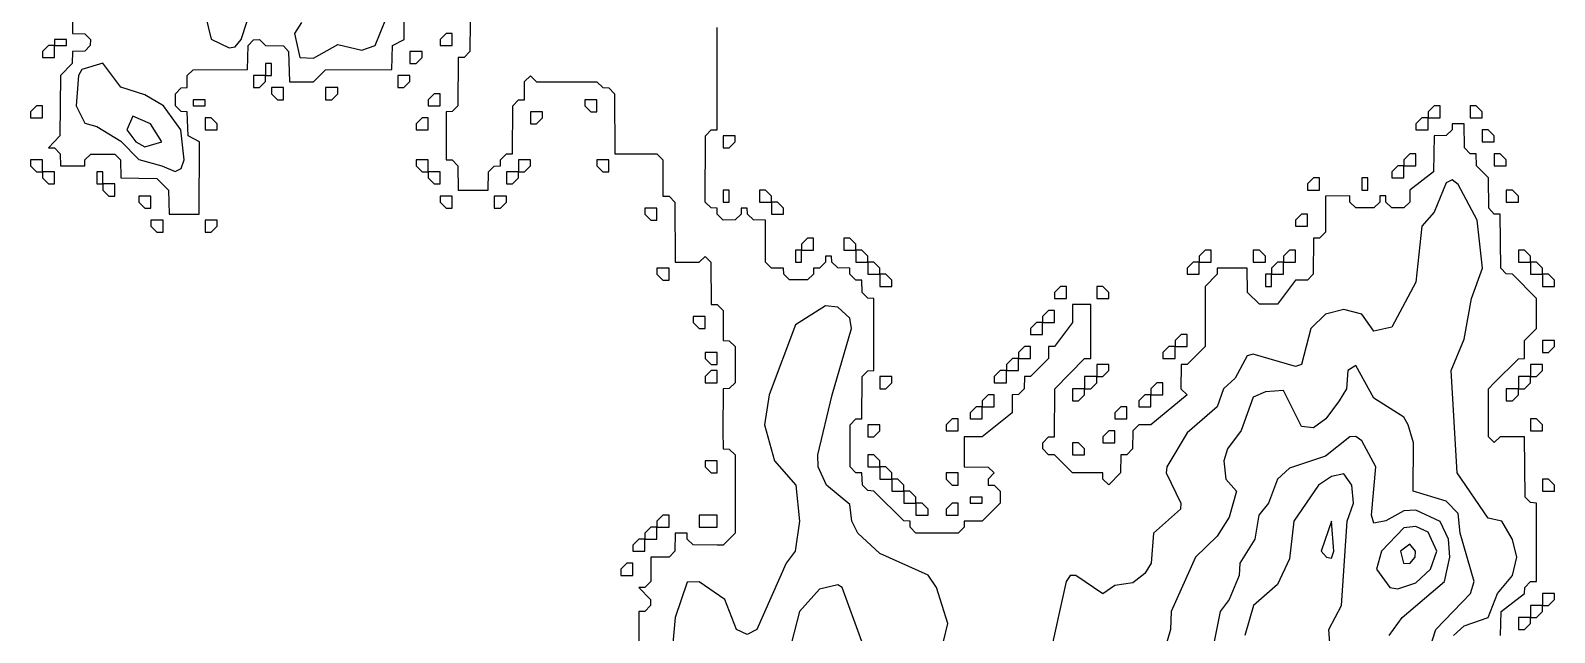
# Model space of a CAD drawing. Header units: metres. Extents: x 310028 to 360472, y 4137098 to 4159193.
# Drawn here: x 341948 to 345742, y 4139550 to 4141050 of the extents above; entities that cross this region are included whole.
import ezdxf

# ---------------------------------------------------------------- set-up
doc = ezdxf.new("R2010")
doc.units = ezdxf.units.M
for name, color, linetype in [('COAST', 5, 'Continuous'), ('CONTOUR', 254, 'Continuous'), ('CONTOUR_INDEX', 33, 'Continuous')]:
    doc.layers.add(name, color=color, linetype=linetype)

msp = doc.modelspace()

# ---------------------------------------------------------------- linework, layer by layer
at = {"layer": 'COAST'}
for points in [[(342052.2, 4141072.5), (342052.4, 4141042.5), (342082.5, 4141041.7), (342096.9, 4141027.5), (342096.5, 4141012.5), (342082.5, 4140998.7), (342052.4, 4140997.5), (342051.2, 4140967.5), (342022.4, 4140937.5), (342020.5, 4140787.5), (341992.5, 4140757.5), (342007.5, 4140757.3), (342021.4, 4140742.5), (342022.5, 4140712.4), (342082.5, 4140712.5), (342082.6, 4140727.5), (342097.5, 4140741.9), (342157.5, 4140742.1), (342172, 4140727.5), (342172.5, 4140682.5), (342262.5, 4140681.1), (342291, 4140652.5), (342292.5, 4140592.5), (342367.5, 4140592.5), (342368.1, 4140772.5), (342340.4, 4140787.5), (342337.6, 4140847.5), (342322.5, 4140848), (342308.6, 4140862.5), (342308.2, 4140892.5), (342322.5, 4140907.4), (342337.5, 4140907.5), (342337.5, 4140937.5), (342352.5, 4140952.3), (342487.5, 4140952.4), (342489.6, 4141012.5), (342502.5, 4141026.4), (342517.5, 4141027.1), (342532.5, 4141012.5), (342577.5, 4141012.1), (342589.9, 4140997.5), (342592.5, 4140922.3), (342652.5, 4140922.1), (342682.5, 4140951.8), (342847.5, 4140952.5), (342849.2, 4141012.5), (342877.8, 4141027.5), (342878.2, 4141087.5)], [(343042.5, 4141072.5), (343041.4, 4140997.5), (343027.5, 4140982.9), (343012.4, 4140982.5), (343011.6, 4140862.5), (342997.5, 4140848.1), (342982.4, 4140847.5), (342982.5, 4140727.5), (342997.5, 4140727.3), (343011.9, 4140712.5), (343012.5, 4140652.5), (343087.5, 4140652.5), (343087.8, 4140697.5), (343102.5, 4140712.3), (343117.5, 4140712.5), (343117.8, 4140727.5), (343132.5, 4140742.4), (343147.5, 4140742.5), (343148.7, 4140862.5), (343162.5, 4140876.8), (343177.7, 4140877.5), (343177.9, 4140922.5), (343192.5, 4140937.2), (343207.5, 4140922.4), (343357.5, 4140922.3), (343372.5, 4140907.5), (343387.5, 4140907.1), (343401.9, 4140892.5), (343402.5, 4140742.5), (343507.5, 4140742.4), (343522, 4140727.5), (343522.5, 4140637.5), (343537.5, 4140637.4), (343552.1, 4140622.5), (343552.5, 4140472.5), (343612.5, 4140472.5), (343627.5, 4140487.2), (343642, 4140472.5), (343642.4, 4140367.5), (343657.5, 4140367.1), (343672, 4140352.5), (343672.4, 4140277.5), (343687.5, 4140277.1), (343702, 4140262.5), (343702.2, 4140172.5), (343687.5, 4140157.6), (343672.5, 4140157.5), (343671.9, 4140052.5), (343672.4, 4140007.5), (343687.5, 4140007), (343701.9, 4139992.5), (343702.2, 4139797.5), (343672.5, 4139767.9), (343657.5, 4139767.8), (343597.5, 4139768.6), (343582.9, 4139782.5), (343582.5, 4139797.6), (343552.5, 4139797.5), (343551.6, 4139752.5), (343537.5, 4139738), (343492.5, 4139737.5), (343492, 4139677.5), (343477.5, 4139662.6), (343462.5, 4139662.5), (343491.7, 4139632.5), (343491.5, 4139617.5), (343477.5, 4139602.8), (343462.4, 4139602.5), (343462.1, 4139497.5)], [(342967.5, 4141012.5), (342997.5, 4141012.5), (342997.5, 4141042.5), (342982.5, 4141042.5), (342967.5, 4141027.5), (342967.5, 4141012.5)], [(345607.7, 4139542.5), (345609.5, 4139602.5), (345667.7, 4139647.5), (345668.3, 4139662.5), (345682.5, 4139676.9), (345697.6, 4139677.5), (345697.8, 4139872.5), (345682.5, 4139873.8), (345669.4, 4139887.5), (345667.6, 4140037.5), (345607.5, 4140037.6), (345592.5, 4140023.1), (345578.2, 4140037.5), (345577.9, 4140142.5), (345577.9, 4140157.5), (345592.5, 4140172.4), (345652.5, 4140232.3), (345667.5, 4140232.5), (345668.1, 4140277.5), (345697.7, 4140307.5), (345697.6, 4140382.5), (345637.5, 4140442.7), (345622.5, 4140443.5), (345608.8, 4140457.5), (345607.5, 4140592.5), (345592.5, 4140592.7), (345578.9, 4140607.5), (345577.8, 4140682.5), (345548, 4140712.5), (345547.6, 4140742.5), (345532.5, 4140742.8), (345518.3, 4140757.5), (345517.5, 4140817.5), (345487.5, 4140817.5), (345487.4, 4140802.5), (345472.5, 4140788.1), (345442.4, 4140787.5), (345441, 4140697.5), (345382.4, 4140652.5), (345382.3, 4140622.5), (345367.5, 4140607.7), (345337.5, 4140607.9), (345322.8, 4140622.5), (345322.5, 4140637.6), (345307.5, 4140637.6), (345307.2, 4140622.5), (345292.5, 4140608.1), (345247.5, 4140608.1), (345232.9, 4140622.5), (345232.5, 4140637.6), (345172.5, 4140637.5), (345172.2, 4140547.5), (345157.5, 4140532.5), (345142.5, 4140532.5), (345141.6, 4140442.5), (345127.5, 4140428.2), (345097.5, 4140427.6), (345052.5, 4140367.8), (345007.5, 4140367.8), (344977.9, 4140397.5), (344977.5, 4140457.5), (344902.4, 4140457.5), (344902.3, 4140442.5), (344872.4, 4140412.5), (344872.4, 4140262.5), (344827.5, 4140217.5), (344812.5, 4140217.5), (344812.4, 4140157.5), (344827.5, 4140142.5), (344737.5, 4140067.7), (344707.5, 4140067.5), (344692.5, 4140052.5), (344691.6, 4140007.5), (344677.5, 4139992.9), (344662.4, 4139992.5), (344662.1, 4139947.5), (344632.5, 4139917.9), (344617.7, 4139932.5), (344617.5, 4139947.5), (344542.5, 4139947.7), (344497.5, 4139992.6), (344482.5, 4139992.9), (344468.1, 4140007.5), (344468, 4140022.5), (344482.5, 4140037.2), (344497.6, 4140037.5), (344497.9, 4140157.5), (344572.5, 4140232.4), (344587.5, 4140232.5), (344587.5, 4140367.5), (344542.5, 4140367.5), (344542, 4140322.5), (344497.5, 4140262.7), (344482.5, 4140262.5), (344482.2, 4140232.5), (344437.5, 4140187.6), (344422.5, 4140187.5), (344422, 4140157.5), (344407.5, 4140142.8), (344392.4, 4140142.5), (344392.3, 4140097.5), (344317.5, 4140037.7), (344272.5, 4140037.5), (344272.5, 4139962.5), (344332.5, 4139962.4), (344347.4, 4139947.5), (344332.5, 4139932.5), (344332.5, 4139917.5), (344347.5, 4139917.5), (344362.5, 4139902.5), (344362.3, 4139872.5), (344317.5, 4139827.6), (344272.5, 4139827.5), (344272.4, 4139812.5), (344257.5, 4139797.6), (344152.5, 4139797.8), (344138, 4139812.5), (344137.6, 4139827.5), (344122.5, 4139828), (344047.5, 4139902.6), (344032.5, 4139903.6), (344019.1, 4139917.5), (344017.5, 4139947.5), (344002.5, 4139948), (343988.3, 4139962.5), (343988.5, 4140067.5), (344002.5, 4140082.2), (344017.5, 4140082.5), (344018.2, 4140187.5), (344032.5, 4140202.3), (344047.5, 4140202.5), (344047.6, 4140382.5), (344032.5, 4140383), (344018.4, 4140397.5), (344017.5, 4140427.5), (344002.5, 4140427.7), (343987.7, 4140442.5), (343987.5, 4140457.5), (343957.5, 4140458.3), (343942.8, 4140472.5), (343942.5, 4140487.6), (343927.5, 4140487.6), (343927.2, 4140472.5), (343912.5, 4140458), (343897.5, 4140457.6), (343896.9, 4140442.5), (343882.5, 4140428.5), (343837.5, 4140428.4), (343823.1, 4140442.5), (343822.5, 4140457.6), (343792.5, 4140457.8), (343777.9, 4140472.5), (343777.5, 4140577.5), (343747.5, 4140578), (343732.8, 4140592.5), (343732.5, 4140607.6), (343717.5, 4140607.6), (343717.2, 4140592.5), (343702.5, 4140578), (343672.5, 4140577.6), (343657.7, 4140592.5), (343657.5, 4140607.5), (343642.5, 4140607.7), (343627.8, 4140622.5), (343628, 4140787.5), (343642.5, 4140802.2), (343657.6, 4140802.5), (343657.5, 4141057.5)], [(341977.5, 4140982.5), (342007.5, 4140982.5), (342007.5, 4141012.5), (341992.5, 4141012.5), (341977.5, 4140997.5), (341977.5, 4140982.5)], [(342007.5, 4141012.5), (342037.5, 4141012.5), (342037.5, 4141027.5), (342007.5, 4141027.5), (342007.5, 4141012.5)], [(342892.5, 4140982.5), (342892.5, 4140967.5), (342907.5, 4140967.5), (342922.5, 4140982.5), (342922.5, 4140997.5), (342892.5, 4140997.5), (342892.5, 4140982.5)], [(342532.5, 4140952.5), (342532.5, 4140937.5), (342547.5, 4140937.5), (342547.5, 4140967.5), (342532.5, 4140967.5), (342532.5, 4140952.5)], [(342502.5, 4140922.5), (342502.5, 4140907.5), (342517.5, 4140907.5), (342532.5, 4140922.5), (342532.5, 4140937.5), (342502.5, 4140937.5), (342502.5, 4140922.5)], [(342862.5, 4140922.5), (342862.5, 4140907.5), (342877.5, 4140907.5), (342892.5, 4140922.5), (342892.5, 4140937.5), (342862.5, 4140937.5), (342862.5, 4140922.5)], [(342352.5, 4140862.5), (342382.5, 4140862.5), (342382.5, 4140877.5), (342352.5, 4140877.5), (342352.5, 4140862.5)], [(342547.5, 4140892.5), (342562.5, 4140877.5), (342577.5, 4140877.5), (342577.5, 4140907.5), (342547.5, 4140907.5), (342547.5, 4140892.5)], [(342682.5, 4140892.5), (342682.5, 4140877.5), (342697.5, 4140877.5), (342712.5, 4140892.5), (342712.5, 4140907.5), (342682.5, 4140907.5), (342682.5, 4140892.5)], [(342937.5, 4140862.5), (342967.5, 4140862.5), (342967.5, 4140892.5), (342952.5, 4140892.5), (342937.5, 4140877.5), (342937.5, 4140862.5)], [(343327.5, 4140862.5), (343342.5, 4140847.5), (343357.5, 4140847.5), (343357.5, 4140877.5), (343327.5, 4140877.5), (343327.5, 4140862.5)], [(341947.5, 4140832.5), (341977.5, 4140832.5), (341977.5, 4140862.5), (341962.5, 4140862.5), (341947.5, 4140847.5), (341947.5, 4140832.5)], [(343192.5, 4140832.5), (343192.5, 4140817.5), (343207.5, 4140817.5), (343222.5, 4140832.5), (343222.5, 4140847.5), (343192.5, 4140847.5), (343192.5, 4140832.5)], [(345427.5, 4140832.5), (345457.5, 4140832.5), (345457.5, 4140862.5), (345442.5, 4140862.5), (345427.5, 4140847.5), (345427.5, 4140832.5)], [(345532.5, 4140832.5), (345562.5, 4140832.5), (345562.5, 4140847.5), (345547.5, 4140862.5), (345532.5, 4140862.5), (345532.5, 4140832.5)], [(342382.5, 4140802.5), (342412.5, 4140802.5), (342412.5, 4140817.5), (342397.5, 4140832.5), (342382.5, 4140832.5), (342382.5, 4140802.5)], [(342907.5, 4140802.5), (342937.5, 4140802.5), (342937.5, 4140832.5), (342922.5, 4140832.5), (342907.5, 4140817.5), (342907.5, 4140802.5)], [(345397.5, 4140802.5), (345427.5, 4140802.5), (345427.5, 4140832.5), (345412.5, 4140832.5), (345397.5, 4140817.5), (345397.5, 4140802.5)], [(345562.5, 4140772.5), (345592.5, 4140772.5), (345592.5, 4140787.5), (345577.5, 4140802.5), (345562.5, 4140802.5), (345562.5, 4140772.5)], [(343672.5, 4140772.5), (343672.5, 4140757.5), (343687.5, 4140757.5), (343702.5, 4140772.5), (343702.5, 4140787.5), (343672.5, 4140787.5), (343672.5, 4140772.5)], [(341947.5, 4140712.5), (341962.5, 4140697.5), (341977.5, 4140697.5), (341977.5, 4140727.5), (341947.5, 4140727.5), (341947.5, 4140712.5)], [(342907.5, 4140712.5), (342922.5, 4140697.5), (342937.5, 4140697.5), (342937.5, 4140727.5), (342907.5, 4140727.5), (342907.5, 4140712.5)], [(343162.5, 4140712.5), (343162.5, 4140697.5), (343177.5, 4140697.5), (343192.5, 4140712.5), (343192.5, 4140727.5), (343162.5, 4140727.5), (343162.5, 4140712.5)], [(343357.5, 4140712.5), (343372.5, 4140697.5), (343387.5, 4140697.5), (343387.5, 4140727.5), (343357.5, 4140727.5), (343357.5, 4140712.5)], [(345367.5, 4140712.5), (345397.5, 4140712.5), (345397.5, 4140742.5), (345382.5, 4140742.5), (345367.5, 4140727.5), (345367.5, 4140712.5)], [(345592.5, 4140712.5), (345622.5, 4140712.5), (345622.5, 4140727.5), (345607.5, 4140742.5), (345592.5, 4140742.5), (345592.5, 4140712.5)], [(341977.5, 4140682.5), (341992.5, 4140667.5), (342007.5, 4140667.5), (342007.5, 4140697.5), (341977.5, 4140697.5), (341977.5, 4140682.5)], [(342112.5, 4140682.5), (342112.5, 4140667.5), (342127.5, 4140667.5), (342127.5, 4140697.5), (342112.5, 4140697.5), (342112.5, 4140682.5)], [(342937.5, 4140682.5), (342952.5, 4140667.5), (342967.5, 4140667.5), (342967.5, 4140697.5), (342937.5, 4140697.5), (342937.5, 4140682.5)], [(343132.5, 4140682.5), (343132.5, 4140667.5), (343147.5, 4140667.5), (343162.5, 4140682.5), (343162.5, 4140697.5), (343132.5, 4140697.5), (343132.5, 4140682.5)], [(345337.5, 4140682.5), (345367.5, 4140682.5), (345367.5, 4140712.5), (345352.5, 4140712.5), (345337.5, 4140697.5), (345337.5, 4140682.5)], [(342127.5, 4140652.5), (342142.5, 4140637.5), (342157.5, 4140637.5), (342157.5, 4140667.5), (342127.5, 4140667.5), (342127.5, 4140652.5)], [(343672.5, 4140622.5), (343687.5, 4140622.5), (343687.5, 4140652.5), (343672.5, 4140652.5), (343672.5, 4140622.5)], [(343762.5, 4140622.5), (343792.5, 4140622.5), (343792.5, 4140637.5), (343777.5, 4140652.5), (343762.5, 4140652.5), (343762.5, 4140622.5)], [(345127.5, 4140652.5), (345157.5, 4140652.5), (345157.5, 4140682.5), (345142.5, 4140682.5), (345127.5, 4140667.5), (345127.5, 4140652.5)], [(345262.5, 4140652.5), (345277.5, 4140652.5), (345277.5, 4140682.5), (345262.5, 4140682.5), (345262.5, 4140652.5)], [(345622.5, 4140622.5), (345652.5, 4140622.5), (345652.5, 4140637.5), (345637.5, 4140652.5), (345622.5, 4140652.5), (345622.5, 4140622.5)], [(342217.5, 4140622.5), (342232.5, 4140607.5), (342247.5, 4140607.5), (342247.5, 4140637.5), (342217.5, 4140637.5), (342217.5, 4140622.5)], [(342967.5, 4140622.5), (342982.5, 4140607.5), (342997.5, 4140607.5), (342997.5, 4140637.5), (342967.5, 4140637.5), (342967.5, 4140622.5)], [(343102.5, 4140622.5), (343102.5, 4140607.5), (343117.5, 4140607.5), (343132.5, 4140622.5), (343132.5, 4140637.5), (343102.5, 4140637.5), (343102.5, 4140622.5)], [(343792.5, 4140592.5), (343822.5, 4140592.5), (343822.5, 4140607.5), (343807.5, 4140622.5), (343792.5, 4140622.5), (343792.5, 4140592.5)], [(342247.5, 4140562.5), (342262.5, 4140547.5), (342277.5, 4140547.5), (342277.5, 4140577.5), (342247.5, 4140577.5), (342247.5, 4140562.5)], [(342382.5, 4140562.5), (342382.5, 4140547.5), (342397.5, 4140547.5), (342412.5, 4140562.5), (342412.5, 4140577.5), (342382.5, 4140577.5), (342382.5, 4140562.5)], [(343477.5, 4140592.5), (343492.5, 4140577.5), (343507.5, 4140577.5), (343507.5, 4140607.5), (343477.5, 4140607.5), (343477.5, 4140592.5)], [(345097.5, 4140562.5), (345127.5, 4140562.5), (345127.5, 4140592.5), (345112.5, 4140592.5), (345097.5, 4140577.5), (345097.5, 4140562.5)], [(343852.5, 4140472.5), (343867.5, 4140472.5), (343867.5, 4140502.5), (343852.5, 4140502.5), (343852.5, 4140472.5)], [(343867.5, 4140502.5), (343897.5, 4140502.5), (343897.5, 4140532.5), (343882.5, 4140532.5), (343867.5, 4140517.5), (343867.5, 4140502.5)], [(343972.5, 4140502.5), (344002.5, 4140502.5), (344002.5, 4140517.5), (343987.5, 4140532.5), (343972.5, 4140532.5), (343972.5, 4140502.5)], [(344002.5, 4140472.5), (344032.5, 4140472.5), (344032.5, 4140487.5), (344017.5, 4140502.5), (344002.5, 4140502.5), (344002.5, 4140472.5)], [(344857.5, 4140472.5), (344887.5, 4140472.5), (344887.5, 4140502.5), (344872.5, 4140502.5), (344857.5, 4140487.5), (344857.5, 4140472.5)], [(344992.5, 4140472.5), (345022.5, 4140472.5), (345022.5, 4140487.5), (345007.5, 4140502.5), (344992.5, 4140502.5), (344992.5, 4140472.5)], [(345067.5, 4140472.5), (345097.5, 4140472.5), (345097.5, 4140502.5), (345082.5, 4140502.5), (345067.5, 4140487.5), (345067.5, 4140472.5)], [(345652.5, 4140472.5), (345682.5, 4140472.5), (345682.5, 4140487.5), (345667.5, 4140502.5), (345652.5, 4140502.5), (345652.5, 4140472.5)], [(344032.5, 4140442.5), (344062.5, 4140442.5), (344062.5, 4140457.5), (344047.5, 4140472.5), (344032.5, 4140472.5), (344032.5, 4140442.5)], [(344827.5, 4140442.5), (344857.5, 4140442.5), (344857.5, 4140472.5), (344842.5, 4140472.5), (344827.5, 4140457.5), (344827.5, 4140442.5)], [(345037.5, 4140442.5), (345067.5, 4140442.5), (345067.5, 4140472.5), (345052.5, 4140472.5), (345037.5, 4140457.5), (345037.5, 4140442.5)], [(345682.5, 4140442.5), (345712.5, 4140442.5), (345712.5, 4140457.5), (345697.5, 4140472.5), (345682.5, 4140472.5), (345682.5, 4140442.5)], [(343507.5, 4140442.5), (343522.5, 4140427.5), (343537.5, 4140427.5), (343537.5, 4140457.5), (343507.5, 4140457.5), (343507.5, 4140442.5)], [(344062.5, 4140412.5), (344092.5, 4140412.5), (344092.5, 4140427.5), (344077.5, 4140442.5), (344062.5, 4140442.5), (344062.5, 4140412.5)], [(345022.5, 4140412.5), (345037.5, 4140412.5), (345037.5, 4140442.5), (345022.5, 4140442.5), (345022.5, 4140412.5)], [(345712.5, 4140412.5), (345742.5, 4140412.5), (345742.5, 4140427.5), (345727.5, 4140442.5), (345712.5, 4140442.5), (345712.5, 4140412.5)], [(344497.5, 4140382.5), (344527.5, 4140382.5), (344527.5, 4140412.5), (344512.5, 4140412.5), (344497.5, 4140397.5), (344497.5, 4140382.5)], [(344602.5, 4140382.5), (344632.5, 4140382.5), (344632.5, 4140397.5), (344617.5, 4140412.5), (344602.5, 4140412.5), (344602.5, 4140382.5)], [(344467.5, 4140322.5), (344497.5, 4140322.5), (344497.5, 4140352.5), (344482.5, 4140352.5), (344467.5, 4140337.5), (344467.5, 4140322.5)], [(343597.5, 4140322.5), (343612.5, 4140307.5), (343627.5, 4140307.5), (343627.5, 4140337.5), (343597.5, 4140337.5), (343597.5, 4140322.5)], [(344437.5, 4140292.5), (344467.5, 4140292.5), (344467.5, 4140322.5), (344452.5, 4140322.5), (344437.5, 4140307.5), (344437.5, 4140292.5)], [(344797.5, 4140262.5), (344827.5, 4140262.5), (344827.5, 4140292.5), (344812.5, 4140292.5), (344797.5, 4140277.5), (344797.5, 4140262.5)], [(345712.5, 4140262.5), (345712.5, 4140247.5), (345727.5, 4140247.5), (345742.5, 4140262.5), (345742.5, 4140277.5), (345712.5, 4140277.5), (345712.5, 4140262.5)], [(343627.5, 4140232.5), (343642.5, 4140217.5), (343657.5, 4140217.5), (343657.5, 4140247.5), (343627.5, 4140247.5), (343627.5, 4140232.5)], [(344377.5, 4140202.5), (344407.5, 4140202.5), (344407.5, 4140232.5), (344392.5, 4140232.5), (344377.5, 4140217.5), (344377.5, 4140202.5)], [(344407.5, 4140232.5), (344437.5, 4140232.5), (344437.5, 4140262.5), (344422.5, 4140262.5), (344407.5, 4140247.5), (344407.5, 4140232.5)], [(344767.5, 4140232.5), (344797.5, 4140232.5), (344797.5, 4140262.5), (344782.5, 4140262.5), (344767.5, 4140247.5), (344767.5, 4140232.5)], [(343627.5, 4140172.5), (343657.5, 4140172.5), (343657.5, 4140202.5), (343642.5, 4140202.5), (343627.5, 4140187.5), (343627.5, 4140172.5)], [(344347.5, 4140172.5), (344377.5, 4140172.5), (344377.5, 4140202.5), (344362.5, 4140202.5), (344347.5, 4140187.5), (344347.5, 4140172.5)], [(344602.5, 4140202.5), (344602.5, 4140187.5), (344617.5, 4140187.5), (344632.5, 4140202.5), (344632.5, 4140217.5), (344602.5, 4140217.5), (344602.5, 4140202.5)], [(345682.5, 4140202.5), (345682.5, 4140187.5), (345697.5, 4140187.5), (345712.5, 4140202.5), (345712.5, 4140217.5), (345682.5, 4140217.5), (345682.5, 4140202.5)], [(344062.5, 4140172.5), (344062.5, 4140157.5), (344077.5, 4140157.5), (344092.5, 4140172.5), (344092.5, 4140187.5), (344062.5, 4140187.5), (344062.5, 4140172.5)], [(344542.5, 4140142.5), (344542.5, 4140127.5), (344557.5, 4140127.5), (344572.5, 4140142.5), (344572.5, 4140157.5), (344542.5, 4140157.5), (344542.5, 4140142.5)], [(344572.5, 4140172.5), (344572.5, 4140157.5), (344587.5, 4140157.5), (344602.5, 4140172.5), (344602.5, 4140187.5), (344572.5, 4140187.5), (344572.5, 4140172.5)], [(344737.5, 4140142.5), (344767.5, 4140142.5), (344767.5, 4140172.5), (344752.5, 4140172.5), (344737.5, 4140157.5), (344737.5, 4140142.5)], [(345622.5, 4140142.5), (345622.5, 4140127.5), (345637.5, 4140127.5), (345652.5, 4140142.5), (345652.5, 4140157.5), (345622.5, 4140157.5), (345622.5, 4140142.5)], [(345652.5, 4140172.5), (345652.5, 4140157.5), (345667.5, 4140157.5), (345682.5, 4140172.5), (345682.5, 4140187.5), (345652.5, 4140187.5), (345652.5, 4140172.5)], [(344317.5, 4140112.5), (344347.5, 4140112.5), (344347.5, 4140142.5), (344332.5, 4140142.5), (344317.5, 4140127.5), (344317.5, 4140112.5)], [(344707.5, 4140112.5), (344737.5, 4140112.5), (344737.5, 4140142.5), (344722.5, 4140142.5), (344707.5, 4140127.5), (344707.5, 4140112.5)], [(344227.5, 4140052.5), (344257.5, 4140052.5), (344257.5, 4140082.5), (344242.5, 4140082.5), (344227.5, 4140067.5), (344227.5, 4140052.5)], [(344287.5, 4140082.5), (344317.5, 4140082.5), (344317.5, 4140112.5), (344302.5, 4140112.5), (344287.5, 4140097.5), (344287.5, 4140082.5)], [(344647.5, 4140082.5), (344677.5, 4140082.5), (344677.5, 4140112.5), (344662.5, 4140112.5), (344647.5, 4140097.5), (344647.5, 4140082.5)], [(345682.5, 4140052.5), (345712.5, 4140052.5), (345712.5, 4140067.5), (345697.5, 4140082.5), (345682.5, 4140082.5), (345682.5, 4140052.5)], [(344032.5, 4140052.5), (344032.5, 4140037.5), (344047.5, 4140037.5), (344062.5, 4140052.5), (344062.5, 4140067.5), (344032.5, 4140067.5), (344032.5, 4140052.5)], [(344617.5, 4140022.5), (344647.5, 4140022.5), (344647.5, 4140052.5), (344632.5, 4140052.5), (344617.5, 4140037.5), (344617.5, 4140022.5)], [(344542.5, 4139992.5), (344572.5, 4139992.5), (344572.5, 4140007.5), (344557.5, 4140022.5), (344542.5, 4140022.5), (344542.5, 4139992.5)], [(343627.5, 4139962.5), (343642.5, 4139947.5), (343657.5, 4139947.5), (343657.5, 4139977.5), (343627.5, 4139977.5), (343627.5, 4139962.5)], [(344032.5, 4139962.5), (344062.5, 4139962.5), (344062.5, 4139977.5), (344047.5, 4139992.5), (344032.5, 4139992.5), (344032.5, 4139962.5)], [(344062.5, 4139932.5), (344092.5, 4139932.5), (344092.5, 4139947.5), (344077.5, 4139962.5), (344062.5, 4139962.5), (344062.5, 4139932.5)], [(344092.5, 4139902.5), (344122.5, 4139902.5), (344122.5, 4139917.5), (344107.5, 4139932.5), (344092.5, 4139932.5), (344092.5, 4139902.5)], [(344227.5, 4139932.5), (344242.5, 4139917.5), (344257.5, 4139917.5), (344257.5, 4139947.5), (344227.5, 4139947.5), (344227.5, 4139932.5)], [(345712.5, 4139902.5), (345742.5, 4139902.5), (345742.5, 4139917.5), (345727.5, 4139932.5), (345712.5, 4139932.5), (345712.5, 4139902.5)], [(344122.5, 4139872.5), (344152.5, 4139872.5), (344152.5, 4139887.5), (344137.5, 4139902.5), (344122.5, 4139902.5), (344122.5, 4139872.5)], [(344152.5, 4139842.5), (344182.5, 4139842.5), (344182.5, 4139857.5), (344167.5, 4139872.5), (344152.5, 4139872.5), (344152.5, 4139842.5)], [(344227.5, 4139842.5), (344257.5, 4139842.5), (344257.5, 4139872.5), (344242.5, 4139872.5), (344227.5, 4139857.5), (344227.5, 4139842.5)], [(344287.5, 4139872.5), (344317.5, 4139872.5), (344317.5, 4139887.5), (344287.5, 4139887.5), (344287.5, 4139872.5)], [(343507.5, 4139812.5), (343537.5, 4139812.5), (343537.5, 4139842.5), (343522.5, 4139842.5), (343507.5, 4139827.5), (343507.5, 4139812.5)], [(343612.5, 4139812.5), (343657.5, 4139812.5), (343657.5, 4139842.5), (343612.5, 4139842.5), (343612.5, 4139812.5)], [(343447.5, 4139752.5), (343477.5, 4139752.5), (343477.5, 4139782.5), (343462.5, 4139782.5), (343447.5, 4139767.5), (343447.5, 4139752.5)], [(343477.5, 4139782.5), (343507.5, 4139782.5), (343507.5, 4139812.5), (343492.5, 4139812.5), (343477.5, 4139797.5), (343477.5, 4139782.5)], [(343417.5, 4139692.5), (343447.5, 4139692.5), (343447.5, 4139722.5), (343432.5, 4139722.5), (343417.5, 4139707.5), (343417.5, 4139692.5)], [(345712.5, 4139632.5), (345712.5, 4139617.5), (345727.5, 4139617.5), (345742.5, 4139632.5), (345742.5, 4139647.5), (345712.5, 4139647.5), (345712.5, 4139632.5)], [(345652.5, 4139572.5), (345652.5, 4139557.5), (345667.5, 4139557.5), (345682.5, 4139572.5), (345682.5, 4139587.5), (345652.5, 4139587.5), (345652.5, 4139572.5)], [(345682.5, 4139602.5), (345682.5, 4139587.5), (345697.5, 4139587.5), (345712.5, 4139602.5), (345712.5, 4139617.5), (345682.5, 4139617.5), (345682.5, 4139602.5)]]:
    msp.add_lwpolyline(points, dxfattribs=at)
at = {"layer": 'CONTOUR'}
for points, elevation in [([(342367.5, 4141151.9), (342397.5, 4141028), (342442.5, 4141006.6), (342457.5, 4141009.5), (342472.5, 4141027.1), (342515.8, 4141162.5)], 10), ([(342618.2, 4140982.5), (342652.5, 4140981.2), (342712.5, 4141015.4), (342772.5, 4141000.6), (342806, 4141012.5), (342848, 4141117.5)], 10), ([(342622.5, 4141070.1), (342604.9, 4141042.5), (342618.2, 4140982.5)], 10), ([(342274.3, 4140712.5), (342307.5, 4140698.6), (342322.5, 4140706.1), (342330.6, 4140727.5), (342322.1, 4140802.5), (342278.5, 4140862.5), (342232.5, 4140889.4), (342172.5, 4140909), (342127.5, 4140968.6), (342075.7, 4140952.5), (342066.7, 4140937.5), (342061, 4140862.5), (342082.5, 4140818.7), (342112.5, 4140810.8), (342172.5, 4140774.2), (342217.5, 4140728.9), (342274.3, 4140712.5)], 10), ([(342210.1, 4140772.5), (342232.5, 4140760), (342274.3, 4140772.5), (342246.3, 4140817.5), (342202.5, 4140836.8), (342187.4, 4140802.5), (342210.1, 4140772.5)], 20), ([(345491.2, 4139542.5), (345517.5, 4139566.6), (345577.5, 4139587.4), (345600.7, 4139647.5), (345638, 4139692.5), (345648.4, 4139737.5), (345637.5, 4139781.6), (345611.5, 4139827.5), (345577.5, 4139834.6), (345500, 4139947.5), (345484.8, 4140202.5), (345517.5, 4140280.7), (345535.9, 4140382.5), (345562.8, 4140457.5), (345549.7, 4140577.5), (345502.5, 4140666.3), (345487.5, 4140677.6), (345472.5, 4140670.5), (345442.5, 4140597.5), (345411.7, 4140562.5), (345397.5, 4140423.1), (345337.5, 4140311.2), (345292.5, 4140300.9), (345262.5, 4140343.3), (345217.5, 4140354.9), (345172.5, 4140343), (345136, 4140307.5), (345112.2, 4140217.5), (345097.5, 4140212.5), (344992.5, 4140243.4), (344977.5, 4140239.2), (344947.5, 4140184), (344918.2, 4140157.5), (344902.5, 4140112.1), (344827.5, 4140047.6), (344777, 4139962.5), (344775.5, 4139947.5), (344812.2, 4139872.5), (344810.8, 4139857.5), (344743.6, 4139797.5), (344738.3, 4139722.5), (344722.5, 4139697.1), (344692.5, 4139674.2), (344647.5, 4139666.8), (344617.5, 4139646.8), (344550.6, 4139692.5), (344536.4, 4139692.5), (344526.2, 4139677.5), (344482.5, 4139478.8)], 10), ([(344221.1, 4139527.5), (344232, 4139572.5), (344203.3, 4139662.5), (344182.5, 4139692.8), (344062.5, 4139747.3), (344007.6, 4139797.5), (343992.9, 4139827.5), (343987.5, 4139869.3), (343929.5, 4139917.5), (343909, 4139962.5), (343908.1, 4139992.5), (343943.7, 4140142.5), (343991.6, 4140307.5), (343987.5, 4140333.1), (343957.5, 4140360.6), (343927.5, 4140364.1), (343852.5, 4140317), (343786.6, 4140142.5), (343775.6, 4140067.5), (343800.4, 4139977.5), (343853.1, 4139917.5), (343862.5, 4139827.5), (343851.7, 4139752.5), (343829.6, 4139722.5), (343756.2, 4139557.5), (343732.5, 4139545.3), (343705.5, 4139557.5), (343676.2, 4139632.5), (343612.5, 4139676.7), (343582.5, 4139675.5), (343553, 4139587.5), (343533.6, 4139377.5)], 10), ([(345423.1, 4139482.5), (345447.3, 4139557.5), (345532.9, 4139647.5), (345542.7, 4139677.5), (345507.6, 4139797.5), (345502.5, 4139846.8), (345472.5, 4139877.4), (345390.3, 4139902.5), (345391.7, 4140022.5), (345377.8, 4140067.5), (345367.5, 4140086.7), (345292.5, 4140133.6), (345247.5, 4140215.1), (345228, 4140202.5), (345224.5, 4140157.5), (345206.4, 4140127.5), (345173.2, 4140082.5), (345142.5, 4140059.7), (345112.5, 4140063), (345067.5, 4140152.8), (345022.5, 4140149.9), (344992.5, 4140136.4), (344962.5, 4140053.7), (344928.4, 4140007.5), (344918.9, 4139977.5), (344924.4, 4139932.5), (344950.8, 4139902.5), (344932.5, 4139837.1), (344902.5, 4139790.2), (344848.4, 4139737.5), (344787.9, 4139602.5), (344786.1, 4139557.5), (344767.5, 4139491.6)], 20), ([(345330.9, 4139542.5), (345363.2, 4139587.5), (345468.9, 4139677.5), (345481.9, 4139737.5), (345478.7, 4139782.5), (345457.5, 4139826.5), (345397.5, 4139855.2), (345367.5, 4139853.6), (345322.5, 4139828.5), (345292.5, 4139822.8), (345287, 4139842.5), (345297.4, 4139962.5), (345262.5, 4140027.2), (345247.5, 4140038.7), (345232.5, 4140037.9), (345172.5, 4139989.6), (345082.5, 4139959.2), (345053.1, 4139932.5), (345030.6, 4139872.5), (345006.6, 4139842.5), (344996.1, 4139782.5), (344958.8, 4139722.5), (344957.4, 4139692.5), (344932.6, 4139632.5), (344909.6, 4139602.5), (344887.5, 4139490.4)], 30), ([(345203.2, 4139257.5), (345180.5, 4139557.5), (345212.4, 4139617.5), (345226, 4139827.5), (345241.8, 4139872.5), (345238.2, 4139917.5), (345217.5, 4139945.3), (345187.5, 4139938.7), (345154.5, 4139917.5), (345093, 4139827.5), (345082.5, 4139733.5), (345052.5, 4139669.3), (344993.2, 4139617.5), (344971.4, 4139542.5)], 40), ([(345332.7, 4139662.5), (345352.5, 4139658.5), (345397.5, 4139673.7), (345434, 4139707.5), (345449.8, 4139752.5), (345427.5, 4139800.2), (345397.5, 4139814.3), (345367.5, 4139811.1), (345311.9, 4139752.5), (345299.2, 4139707.5), (345332.7, 4139662.5)], 40), ([(344018, 4139527.5), (343968.9, 4139662.5), (343957.5, 4139668.6), (343912.5, 4139658.4), (343862.5, 4139602.5), (343822.5, 4139447.8)], 20)]:
    msp.add_lwpolyline(points, dxfattribs=dict(at, elevation=elevation))
at = {"layer": 'CONTOUR_INDEX', "elevation": 50}
for points in [[(345175.1, 4139737.5), (345187.5, 4139735), (345192.7, 4139752.5), (345187.5, 4139827.4), (345161.2, 4139752.5), (345175.1, 4139737.5)], [(345366.6, 4139722.5), (345382.5, 4139721.7), (345395.2, 4139737.5), (345396.4, 4139752.5), (345382.5, 4139770.2), (345358.9, 4139752.5), (345366.6, 4139722.5)]]:
    msp.add_lwpolyline(points, dxfattribs=at)

doc.saveas('drawing.dxf')
